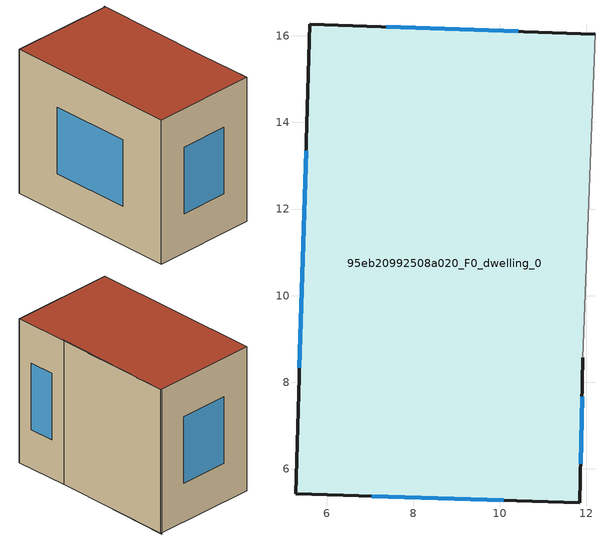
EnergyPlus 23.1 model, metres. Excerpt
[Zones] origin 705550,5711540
95eb20992508a020_F0_dwelling_0
 floor ground (EU_floor_Construction): 12.2,16.04 11.92,8.57 11.85,5.22 5.28,5.42 5.61,16.26 z0
 wall outside (EU_wall_Construction): 12.2,16.04 5.61,16.26 5.28,5.42 11.85,5.22 11.92,8.57 z0:9
 wall adiabatic (EU_wall_Construction): 11.92,8.57 12.2,16.04 z0:9
 window (EU_Window_Construction): 5.53,13.35 5.37,8.34 / 10.43,16.1 7.38,16.2 / 11.87,6.12 11.9,7.67 / 7.05,5.37 10.09,5.28 z2.42:6.58
 roof outside (EU_roof_Construction): 11.85,5.22 11.92,8.57 12.2,16.04 5.61,16.26 5.28,5.42 z9
shading: 11.88,8.51 12.2,16.12 z0:9
[Building]
EU S2 Campaign: North Axis=0; Terrain=City; Solar Distribution=FullExterior
[Site:Location]
London: Latitude=51.5; Longitude=-0.5; Time Zone=0; Elevation=25
[SizingPeriod:WeatherFileDays]
AnnualSizingPeriod: Begin Month=1; Begin Day of Month=1; End Month=12; End Day of Month=31; Day of Week for Start Day=Monday; Use Weather File Daylight Saving Period=No; Use Weather File Rain and Snow Indicators=No
[MATERIAL]
EU_InternalMass_Material: Roughness=MediumRough; Thickness=0.1; Conductivity=1; Density=1800; Specific Heat=900; Thermal Absorptance=0.9; Solar Absorptance=0.7; Visible Absorptance=0.7
[MATERIAL:NOMASS] Roughness=MediumRough; Thermal Absorptance=0.9; Solar Absorptance=0.7; Visible Absorptance=0.7
Name | Thermal Resistance
EU_wall_NoMass | 0.735294
EU_roof_NoMass | 0.520833
EU_floor_NoMass | 1.81159
[WINDOWMATERIAL:SIMPLEGLAZINGSYSTEM]
EU_Window_SimpleGlazing: UFactor=3.92; Solar Heat Gain Coefficient=0.85; Visible Transmittance=0.85
[CONSTRUCTION]
EU_wall_Construction: EU_wall_NoMass
EU_roof_Construction: EU_roof_NoMass
EU_floor_Construction: EU_floor_NoMass
EU_InternalMass_Construction: EU_InternalMass_Material
EU_Window_Construction: EU_Window_SimpleGlazing
[ZONE]
95eb20992508a020_F0_dwelling_0: Type=1; Multiplier=1; Ceiling Height=autocalculate; Volume=639.279; Floor Area=autocalculate; Part of Total Floor Area=Yes
[INTERNALMASS]
95eb20992508a020_F0_dwelling_0_EU_InternalMass: Construction=EU_InternalMass_Construction; Zone or ZoneList=95eb20992508a020_F0_dwelling_0; Surface Area=71.0312
[OTHEREQUIPMENT]
EU_Step8_InternalGain_95eb20992508a020_F0_dwelling_0_f000: Fuel Type=Electricity; Zone or ZoneList or Space or SpaceList=95eb20992508a020_F0_dwelling_0; Schedule=EU_Step8_GainSchedule_95eb20992508a020_F0_dwelling_0_f000; Design Level Calculation Method=Watts/Area; Power per Zone Floor Area=1; Fraction Latent=0; Fraction Radiant=0; Fraction Lost=0; Carbon Dioxide Generation Rate=0; EndUse Subcategory=EU_Step8_InternalGains
[ZONEVENTILATION:DESIGNFLOWRATE]
EU_ConstantAir_95eb20992508a020_F0_dwelling_0: Zone or ZoneList or Space or SpaceList=95eb20992508a020_F0_dwelling_0; Schedule=EU_AlwaysOn; Design Flow Rate Calculation Method=AirChanges/Hour; Air Changes per Hour=0.48; Ventilation Type=Natural; Fan Pressure Rise=0; Fan Total Efficiency=1; Constant Term Coefficient=1; Temperature Term Coefficient=0; Velocity Term Coefficient=0; Velocity Squared Term Coefficient=0; Minimum Indoor Temperature=-100; Maximum Indoor Temperature=100; Delta Temperature=-100; Minimum Outdoor Temperature=-100; Maximum Outdoor Temperature=100; Maximum Wind Speed=40
[HVACTEMPLATE:THERMOSTAT]
EU_HeatOnly_95eb20992508a020_F0_dwelling_0: Constant Heating Setpoint=20; Constant Cooling Setpoint=50
[HVACTEMPLATE:ZONE:IDEALLOADSAIRSYSTEM]
95eb20992508a020_F0_dwelling_0: Template Thermostat=EU_HeatOnly_95eb20992508a020_F0_dwelling_0; System Availability Schedule=EU_AlwaysOn; Maximum Heating Supply Air Temperature=50; Minimum Cooling Supply Air Temperature=13; Maximum Heating Supply Air Humidity Ratio=0.0156; Minimum Cooling Supply Air Humidity Ratio=0.0077; Heating Limit=NoLimit; Cooling Limit=NoLimit; Heating Availability Schedule=EU_AlwaysOn; Cooling Availability Schedule=EU_CoolingOff; Dehumidification Control Type=ConstantSensibleHeatRatio; Cooling Sensible Heat Ratio=0.7; Dehumidification Setpoint=60; Humidification Control Type=None; Humidification Setpoint=30; Outdoor Air Method=None; Outdoor Air Flow Rate per Person=0.00944; Outdoor Air Flow Rate per Zone Floor Area=0; Outdoor Air Flow Rate per Zone=0; Demand Controlled Ventilation Type=None; Outdoor Air Economizer Type=NoEconomizer; Heat Recovery Type=None; Sensible Heat Recovery Effectiveness=0.7; Latent Heat Recovery Effectiveness=0.65
[SIZING:ZONE]
95eb20992508a020_F0_dwelling_0: Zone Cooling Design Supply Air Temperature Input Method=SupplyAirTemperature; Zone Cooling Design Supply Air Temperature=13; Zone Heating Design Supply Air Temperature Input Method=SupplyAirTemperature; Zone Heating Design Supply Air Temperature=50; Zone Cooling Design Supply Air Humidity Ratio=0.008; Zone Heating Design Supply Air Humidity Ratio=0.008; Cooling Design Air Flow Method=DesignDay; Cooling Design Air Flow Rate=0; Cooling Minimum Air Flow per Zone Floor Area=0.000762; Cooling Minimum Air Flow=0; Cooling Minimum Air Flow Fraction=0.2; Heating Design Air Flow Method=DesignDay; Heating Design Air Flow Rate=0; Heating Maximum Air Flow per Zone Floor Area=0.002032; Heating Maximum Air Flow=0.141576; Heating Maximum Air Flow Fraction=0.3; Account for Dedicated Outdoor Air System=No; Dedicated Outdoor Air System Control Strategy=NeutralSupplyAir; Dedicated Outdoor Air Low Setpoint Temperature for Design=autosize; Dedicated Outdoor Air High Setpoint Temperature for Design=autosize; Zone Load Sizing Method=Sensible Load Only No Latent Load; Zone Latent Cooling Design Supply Air Humidity Ratio Input Method=HumidityRatioDifference; Zone Cooling Design Supply Air Humidity Ratio Difference=0.005; Zone Latent Heating Design Supply Air Humidity Ratio Input Method=HumidityRatioDifference; Zone Humidification Design Supply Air Humidity Ratio Difference=0.005
[SCHEDULE:CONSTANT]
Name | Hourly Value
EU_AlwaysOn | 1
EU_CoolingOff | 0
[SCHEDULE:FILE]
EU_Step8_GainSchedule_95eb20992508a020_F0_dwelling_0_f000: File=../../schedules/95eb20992508a020/95eb20992508a020_F0_dwelling_0_f000_gain.csv; Column Number=1; Rows to Skip at Top=0; Number of Hours of Data=8760; Column Separator=Comma; Interpolate to Timestep=No; Minutes per Item=60; Adjust Schedule for Daylight Savings=Yes
